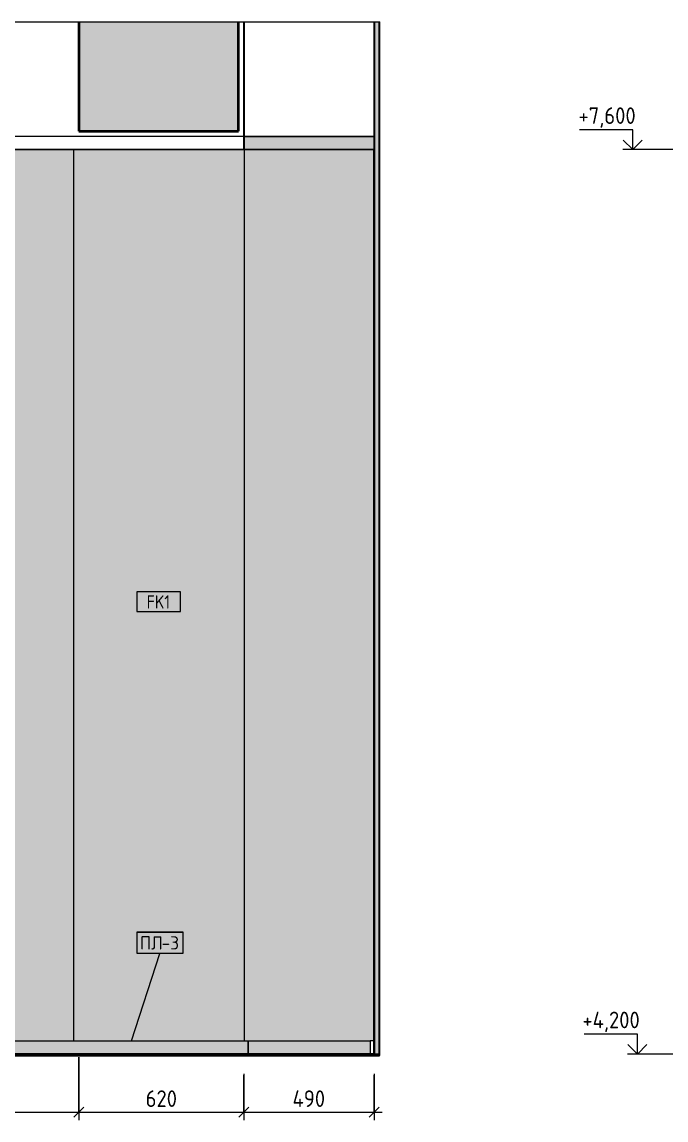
# Model space of a CAD drawing. Header units: millimetres. Extents: x 855 to 48623, y -2192 to 8255.
# Drawn here: x 32467 to 34887, y 3952 to 8080 of the extents above; entities that cross this region are included whole.
import ezdxf

# ---------------------------------------------------------------- set-up
doc = ezdxf.new("R2010")
doc.units = ezdxf.units.MM
for name, color, linetype, lineweight in [('A-ANNO-DIMS', 7, 'Continuous', 9), ('A-ANNO-DIMS-25', 7, 'Continuous', 9), ('A-CLNG', 7, 'Continuous', 9), ('A-DETL', 7, 'Continuous', 9), ('A-FLOR', 7, 'Continuous', 9), ('A-GENM', 7, 'Continuous', 9), ('A-GENM-IDEN', 7, 'Continuous', 9), ('A-WALL-IDEN', 7, 'Continuous', 9), ('A-WALL-PATT', 7, 'Continuous', 9), ('G-ANNO-DIMS', 7, 'Continuous', 9), ('G-ANNO-DIMS-1', 7, 'Continuous', 20), ('I-WALL', 7, 'Continuous', 9)]:
    doc.layers.add(name, color=color, linetype=linetype, lineweight=lineweight)
for name, color, linetype, lineweight, true_color in [('A-FLOR-1', 7, 'Continuous', 9, 0x787878), ('A-FLOR-FNSH-1', 7, 'Continuous', 30, 0x3c3c3c), ('A-FLOR-FNSH-2', 7, 'Continuous', 40, 0x3c3c3c), ('A-FLOR-MCUT-1', 7, 'Continuous', 9, 0x646464), ('A-WALL-4', 7, 'Continuous', 30, 0x3c3c3c), ('A-WALL-FNSH-3', 7, 'Continuous', 30, 0x3c3c3c), ('I-WALL-1', 7, 'Continuous', 9, 0x787878)]:
    doc.layers.add(name, color=color, linetype=linetype, lineweight=lineweight, true_color=true_color)
doc.styles.add('GOST Common_5', font='GOST_Common.ttf', dxfattribs={"height": 50})
doc.styles.add('GOST Common_6', font='GOST_Common.ttf', dxfattribs={"width": 0.9, "height": 50})
doc.styles.add('ISOCPEUR_2', font='isocpeur.ttf', dxfattribs={"width": 0.9, "height": 62.5})
doc.dimstyles.new('ISO-2_5_0_9К_БОЛЬШОЙ_1', dxfattribs={"dimscale": 304.8, "dimtxt": 62.248823, "dimasz": 0.123031, "dimexe": 0.098425, "dimexo": 0.246063, "dimgap": 0, "dimtad": 1, "dimdec": 0, "dimrnd": 10, "dimzin": 0, "dimdsep": 46, "dimtxsty": 'ISOCPEUR_2', "dimblk1": 'OBLIQUE', "dimblk2": 'OBLIQUE', "dimsah": 1, "dimcen": 0.09, "dimdle": 0.098425, "dimazin": 0, "dimtfac": 1, "dimtdec": 4, "dimtix": 1, "dimtmove": 0, "dimatfit": 3, "dimfxl": 1, "dimtvp": 1, "dimtolj": 1, "dimtzin": 0, "dimarcsym": 2})

# ---------------------------------------------------------------- blocks, each defined once
blk = doc.blocks.new('Плинтус - Плинтус темный _ст_школа_-33249040-Развертка 2_03-3')
at = {"layer": 'A-GENM'}
for p, q in [((-25051, 4250), (-25066, 4250)), ((-25066, 4250), (-25066, 4200)), ((-25051, 4200), (-25051, 4250)), ((-25066, 4200), (-25051, 4200))]:
    blk.add_line(p, q, dxfattribs=at)
blk = doc.blocks.new('Плинтус - Плинтус темный _ст_школа_-32862106-Развертка 2_03-3')
at = {"layer": 'A-GENM'}
blk.add_hatch(color=256, dxfattribs=at).paths.add_polyline_path([(-25539, 4200), (-25524, 4200), (-25524, 4250), (-26431, 4250), (-26431, 4200), (-25540, 4200)])
for p, q in [((-26431, 4250), (-25524, 4250)), ((-26431, 4200), (-26431, 4250)), ((-25524, 4200), (-25524, 4250))]:
    blk.add_line(p, q, dxfattribs=at)
blk = doc.blocks.new('Плинтус - Плинтус темный _ст_школа_-32862096-Развертка 2_03-3')
at = {"layer": 'A-GENM'}
blk.add_line((-25524, 4250), (-25524, 4200), dxfattribs=at)
blk = doc.blocks.new('Плинтус - Плинтус темный _ст_школа_-32862107-Развертка 2_03-3')
at = {"layer": 'A-GENM'}
blk.add_hatch(color=256, dxfattribs=at).paths.add_polyline_path([(-25066, 4200), (-25066, 4250), (-25524, 4250), (-25524, 4200)])
blk.add_line((-25524, 4250), (-25066, 4250), dxfattribs=at)
blk = doc.blocks.new('DIMBLOCK18-Развертка 2_03-3')
at = {"layer": 'A-ANNO-DIMS-25'}
for p, q in [((32680.7, 4187.8), (32680.7, 3951.8)), ((32680.7, 3981.8), (32680.7, 4187.8)), ((29650.9, 4125), (29650.9, 3951.8)), ((29650.9, 3981.8), (29650.9, 4120)), ((29650.9, 3981.8), (32680.7, 3981.8))]:
    blk.add_line(p, q, dxfattribs=at)
at = {"layer": 'A-ANNO-DIMS-25', "lineweight": 20}
for p, q in [((29650.9, 3981.8), (29632.2, 3963)), ((29650.9, 3981.8), (29669.7, 4000.5)), ((32680.7, 3981.8), (32661.9, 3963)), ((32680.7, 3981.8), (32699.4, 4000.5))]:
    blk.add_line(p, q, dxfattribs=at)
at = {"layer": 'A-ANNO-DIMS-25', "color": 0, "insert": (31086.8, 4063.4), "char_height": 62.5, "width": 189.619, "attachment_point": 1, "line_spacing_factor": 1.149209, "style": 'ISOCPEUR_2'}
blk.add_mtext('3030', dxfattribs=at)
blk = doc.blocks.new('_Oblique')
at = {"color": 0, "linetype": 'ByBlock', "lineweight": -2}
blk.add_line((-0.5, -0.5), (0.5, 0.5), dxfattribs=at)
blk = doc.blocks.new('DIMBLOCK19-Развертка 2_03-3')
at = {"layer": 'A-ANNO-DIMS-25'}
for p, q in [((32680.7, 4187.8), (32680.7, 3951.8)), ((32680.7, 3981.8), (32680.7, 4187.8)), ((33300.7, 4125), (33300.7, 3951.8)), ((33300.7, 3981.8), (33300.7, 4120)), ((32680.7, 3981.8), (33300.7, 3981.8))]:
    blk.add_line(p, q, dxfattribs=at)
at = {"layer": 'A-ANNO-DIMS-25', "lineweight": 20}
for p, q in [((32680.7, 3981.8), (32661.9, 3963)), ((32680.7, 3981.8), (32699.4, 4000.5)), ((33300.7, 3981.8), (33281.9, 3963)), ((33300.7, 3981.8), (33319.4, 4000.5))]:
    blk.add_line(p, q, dxfattribs=at)
at = {"layer": 'A-ANNO-DIMS-25', "color": 0, "insert": (32931.4, 4063.4), "char_height": 62.5, "width": 142.215, "attachment_point": 1, "line_spacing_factor": 1.149209, "style": 'ISOCPEUR_2'}
blk.add_mtext('620', dxfattribs=at)
blk = doc.blocks.new('DIMBLOCK20-Развертка 2_03-3')
at = {"layer": 'A-ANNO-DIMS-25'}
for p, q in [((33300.7, 4125), (33300.7, 3951.8)), ((33300.7, 3981.8), (33300.7, 4120)), ((33790.7, 4125), (33790.7, 3951.8)), ((33790.7, 3981.8), (33790.7, 4120)), ((33300.7, 3981.8), (33820.7, 3981.8))]:
    blk.add_line(p, q, dxfattribs=at)
at = {"layer": 'A-ANNO-DIMS-25', "lineweight": 20}
for p, q in [((33300.7, 3981.8), (33281.9, 3963)), ((33300.7, 3981.8), (33319.4, 4000.5)), ((33790.7, 3981.8), (33771.9, 3963)), ((33790.7, 3981.8), (33809.4, 4000.5))]:
    blk.add_line(p, q, dxfattribs=at)
at = {"layer": 'A-ANNO-DIMS-25', "color": 0, "insert": (33483.4, 4063.4), "char_height": 62.5, "width": 149.397, "attachment_point": 1, "line_spacing_factor": 1.149209, "style": 'ISOCPEUR_2'}
blk.add_mtext('490', dxfattribs=at)
blk = doc.blocks.new('М_стена_0001 - Типоразмер_без рамки-25382661-Развертка 2_03-3')
at = {"layer": 'A-WALL-IDEN'}
for p, q in [((-30178.9, 5938.1), (-30342.2, 5938.1)), ((-30342.2, 5938.1), (-30342.2, 5863.1)), ((-30178.9, 5863.1), (-30178.9, 5938.1)), ((-30342.2, 5863.1), (-30178.9, 5863.1))]:
    blk.add_line(p, q, dxfattribs=at)
blk = doc.blocks.new('Mark Reiling - Mark Reiling-26174330-Развертка 2_03-3')
at = {"layer": 'A-GENM-IDEN'}
for p, q in [((-25942.3, 4657.8), (-25942.3, 4579)), ((-25942.3, 4657.8), (-25768.8, 4657.8)), ((-25768.8, 4657.8), (-25942.3, 4657.8)), ((-25942.3, 4657.8), (-25942.3, 4579)), ((-25768.8, 4579), (-25768.8, 4657.8)), ((-25768.8, 4579), (-25768.8, 4657.8)), ((-25942.3, 4579), (-25768.8, 4579)), ((-25942.3, 4579), (-25768.8, 4579))]:
    blk.add_line(p, q, dxfattribs=at)
blk = doc.blocks.new('Высотные отметки - Стрелка_Верх-17668718-Развертка 2_03-1')
at = {"layer": 'G-ANNO-DIMS'}
for p, q in [((-7272.1, 7675), (-7472.1, 7675)), ((-7272.1, 7600), (-7272.1, 7675)), ((-7234.2, 7600), (-7309.2, 7600))]:
    blk.add_line(p, q, dxfattribs=at)
at = {"layer": 'G-ANNO-DIMS-1'}
for q in [(-7307.5, 7635.4), (-7236.8, 7635.4)]:
    blk.add_line((-7272.1, 7600), q, dxfattribs=at)

msp = doc.modelspace()

# ---------------------------------------------------------------- hatches: boundary and pattern name
at = {"layer": 'A-CLNG'}
msp.add_hatch(color=256, dxfattribs=at).paths.add_polyline_path([(33301.7, 7600), (33790.7, 7600), (33790.7, 7650), (33301.7, 7650)])
at = {"layer": 'A-FLOR-1'}
h = msp.add_hatch(dxfattribs=at)
h.set_pattern_fill('FP_15', color=256, style=0, pattern_type=2)
h.set_pattern_definition([(45, (58840.663, 0), (-14.25598, 14.25598), []), (45, (58854.919, 0), (-14.25598, 14.25598), [25.202, -5.04, 0.8382, -4.202])])
h.paths.add_polyline_path([(29630.9, 7670), (29630.9, 8080), (29030.9, 8080), (29030.9, 7670), (29550.7, 7670)])
h.paths.add_polyline_path([(33100.9, 7670), (33280.7, 7670), (33280.7, 8080), (32680.7, 8080), (32680.7, 7670)])
at = {"layer": 'A-WALL-PATT'}
for points in [[(33301.6, 4250), (33301.7, 4250), (33301.6, 8080), (33300.7, 8080), (33300.7, 4250)], [(32409.7, 4250), (33300.7, 4250), (33300.7, 7600), (32409.7, 7600), (32409.7, 4509.7)], [(33789.7, 4250), (33789.7, 7600), (33301.7, 7600), (33301.7, 4250), (33774.7, 4250)]]:
    msp.add_hatch(color=256, dxfattribs=at).paths.add_polyline_path(points)
at = {"layer": 'I-WALL-1'}
h = msp.add_hatch(dxfattribs=at)
h.set_pattern_fill('FP_11', color=256, style=0, pattern_type=2)
h.set_pattern_definition([(0, (58840.663, 0), (30.48, 7.62), [2.515, -20.345, 2.515, -20.345, -121.92]), (0, (58840.663, 0), (30.48, 7.62), [-45.72, 2.515, -43.205, 2.515, -20.345, -53.34]), (0, (58840.663, 0), (30.48, 7.62), [-114.3, 2.515, -12.725, 2.515, -35.585]), (120, (58852.093, 3.81), (-21.8391136, 22.5864543), [2.515, -20.345, 2.515, -20.345, -121.92]), (120, (58852.093, 3.81), (-21.8391136, 22.5864543), [-45.72, 2.515, -43.205, 2.515, -20.345, -53.34]), (120, (58852.093, 3.81), (-21.8391136, 22.5864543), [-114.3, 2.515, -12.725, 2.515, -35.585]), (240, (58855.903, 19.05), (-8.6408864, -30.2064543), [2.515, -20.345, 2.515, -20.345, -121.92]), (240, (58855.903, 19.05), (-8.6408864, -30.2064543), [-45.72, 2.515, -43.205, 2.515, -20.345, -53.34]), (240, (58855.903, 19.05), (-8.6408864, -30.2064543), [-114.3, 2.515, -12.725, 2.515, -35.585])])
h.paths.add_polyline_path([(33810.7, 4200), (33810.7, 8080), (33790.7, 8080), (33790.7, 4200)])

# ---------------------------------------------------------------- linework, layer by layer
at = {"layer": 'A-CLNG'}
for p, q in [((33301.7, 7650), (33790.7, 7650)), ((33789.7, 7600), (29009.9, 7600)), ((33789.7, 7600), (33301.7, 7600))]:
    msp.add_line(p, q, dxfattribs=at)
at = {"layer": 'A-DETL'}
for p, q in [((33790.7, 7650), (28151.7, 7650)), ((33790.7, 7600), (33790.7, 7650)), ((28151.7, 7600), (33790.7, 7600))]:
    msp.add_line(p, q, dxfattribs=at)
at = {"layer": 'A-FLOR'}
for p, q in [((29630.9, 8080), (32680.7, 8080)), ((33280.7, 8080), (33811, 8080)), ((33811, 4195), (28130.6, 4195))]:
    msp.add_line(p, q, dxfattribs=at)
at = {"layer": 'A-FLOR-FNSH-1'}
for p, q in [((28130.7, 4195), (33810.7, 4195)), ((33789.7, 4200), (28150.7, 4200)), ((33810.7, 4195), (33810.7, 4200))]:
    msp.add_line(p, q, dxfattribs=at)
at = {"layer": 'A-FLOR-FNSH-2'}
for p, q in [((32680.7, 8080), (32680.7, 7670)), ((33280.7, 7670), (33280.7, 8080)), ((32680.7, 7670), (33280.7, 7670))]:
    msp.add_line(p, q, dxfattribs=at)
at = {"layer": 'A-FLOR-MCUT-1'}
msp.add_line((32680.7, 8080), (33280.7, 8080), dxfattribs=at)
at = {"layer": 'A-GENM-IDEN'}
msp.add_line((32878.2, 4250), (32985.1, 4578), dxfattribs=at)
at = {"layer": 'A-WALL-4'}
for p, q in [((33790.7, 8080.1), (33790.7, 7600)), ((33810.7, 4200), (33810.7, 8080.1)), ((33790.7, 4200), (33810.7, 4200))]:
    msp.add_line(p, q, dxfattribs=at)
at = {"layer": 'A-WALL-FNSH-3'}
for p, q in [((33790.7, 7600), (33789.7, 7600)), ((33789.7, 7600), (33789.7, 4200)), ((33790.7, 4200), (33790.7, 7600)), ((33789.7, 4200), (33790.7, 4200))]:
    msp.add_line(p, q, dxfattribs=at)
at = {"layer": 'G-ANNO-DIMS'}
for p, q in [((35042.3, 7600), (34761.9, 7600)), ((35118, 4200), (34779.4, 4200))]:
    msp.add_line(p, q, dxfattribs=at)
at = {"layer": 'I-WALL'}
for p, q in [((33300.7, 7600), (33300.7, 8080)), ((33301.7, 8080), (33301.7, 4250)), ((33300.7, 7600), (32409.7, 7600)), ((32660.2, 7600), (32660.2, 4250)), ((33810.7, 4195), (33810.7, 4194.4))]:
    msp.add_line(p, q, dxfattribs=at)

# ---------------------------------------------------------------- block references
at = {"layer": 'A-GENM'}
for name in ['Плинтус - Плинтус темный _ст_школа_-32862106-Развертка 2_03-3', 'Плинтус - Плинтус темный _ст_школа_-32862096-Развертка 2_03-3', 'Плинтус - Плинтус темный _ст_школа_-32862107-Развертка 2_03-3', 'Плинтус - Плинтус темный _ст_школа_-33249040-Развертка 2_03-3']:
    msp.add_blockref(name, (58840.7, 0), dxfattribs=at)
at = {"layer": 'A-GENM-IDEN'}
msp.add_blockref('Mark Reiling - Mark Reiling-26174330-Развертка 2_03-3', (58840.7, 0), dxfattribs=at)
at = {"layer": 'A-WALL-IDEN'}
msp.add_blockref('М_стена_0001 - Типоразмер_без рамки-25382661-Развертка 2_03-3', (63240.8, 0), dxfattribs=at)
at = {"layer": 'G-ANNO-DIMS'}
for p in [(42034, 0), (42051.5, -3400)]:
    msp.add_blockref('Высотные отметки - Стрелка_Верх-17668718-Развертка 2_03-1', p, dxfattribs=at)

# ---------------------------------------------------------------- texts
at = {"layer": 'A-GENM-IDEN', "char_height": 50, "attachment_point": 1, "style": 'GOST Common_5'}
for s, insert, width in [('ПЛ', (32910, 4642.8), 98.207), ('-3', (32991, 4642.8), 86.181)]:
    msp.add_mtext(s, dxfattribs=dict(at, insert=insert, width=width))
at = {"layer": 'A-WALL-IDEN', "insert": (32935.4, 5924.5), "char_height": 50, "width": 111.835, "attachment_point": 1, "style": 'GOST Common_6'}
msp.add_mtext('FK1', dxfattribs=at)

# ---------------------------------------------------------------- dimensions: what is measured, and where the dimension line sits
at = {"layer": 'A-ANNO-DIMS'}
for base, p1, p2, override, picture, middle in [((32680.7, 3981.8), (29650.9, 4200), (32680.7, 4262.8), {"dimpost": '<>', "dimfxl": 3030.394416}, 'DIMBLOCK18-Развертка 2_03-3', (31165.8, 4013)), ((33300.7, 3981.8), (32680.7, 4262.8), (33300.7, 4200), {"dimpost": '<>', "dimfxl": 623.173201}, 'DIMBLOCK19-Развертка 2_03-3', (32990.7, 4013)), ((33790.7, 3981.8), (33300.7, 4200), (33790.7, 4200), {"dimpost": '<>', "dimfxl": 490.000009}, 'DIMBLOCK20-Развертка 2_03-3', (33545.7, 4013))]:
    dim = msp.add_linear_dim(base=base, p1=p1, p2=p2, dimstyle='ISO-2_5_0_9К_БОЛЬШОЙ_1', override=override, dxfattribs=at)
    dim.commit()
    dim.dimension.update_dxf_attribs({"geometry": picture, "text_midpoint": middle})

# ---------------------------------------------------------------- next in the draw order: texts
at = {"layer": 'G-ANNO-DIMS', "char_height": 62.5, "attachment_point": 1, "line_spacing_factor": 1.149209, "style": 'ISOCPEUR_2', "bg_fill": 3, "box_fill_scale": 1.25, "bg_fill_color": 256, "bg_fill_true_color": 13158600, "bg_fill_transparency": 0}
for s, insert, width in [('+7,600', (34558.2, 7759.2), 254.705), ('+4,200', (34572.9, 4359.2), 261.428)]:
    msp.add_mtext(s, dxfattribs=dict(at, insert=insert, width=width))

doc.saveas('drawing.dxf')
